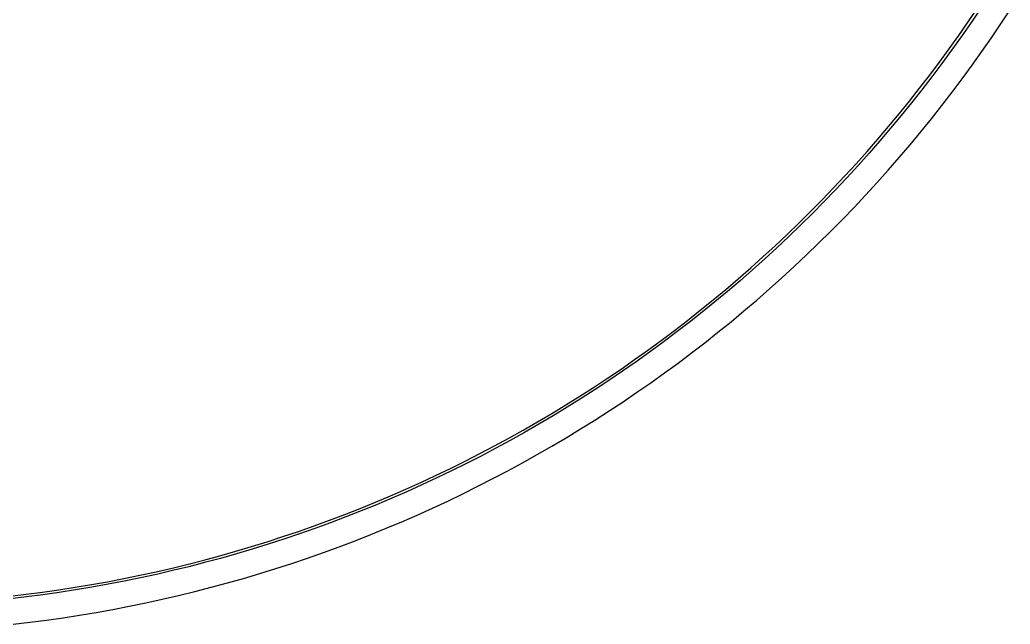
# Model space of a CAD drawing. Extents: x -25 to 123, y -44 to 109.
# Drawn here: x 54.8 to 110.1, y -43.8 to -10.1 of the extents above; entities that cross this region are included whole.
import ezdxf

# ---------------------------------------------------------------- set-up
doc = ezdxf.new("R2010")
doc.units = 0

msp = doc.modelspace()

# ---------------------------------------------------------------- linework, layer by layer
for p, q in [((107.799, -10.1755), (108.315, -9.41418)), ((108.44, -9.49751), (107.923, -10.2604)), ((109.624, -10.2892), (110.141, -9.50545)), ((107.275, -10.9305), (107.799, -10.1755)), ((107.923, -10.2604), (107.397, -11.0169)), ((109.098, -11.0666), (109.624, -10.2892)), ((106.74, -11.679), (107.275, -10.9305)), ((107.397, -11.0169), (106.862, -11.7669)), ((108.562, -11.8374), (109.098, -11.0666)), ((106.197, -12.4209), (106.74, -11.679)), ((106.862, -11.7669), (106.318, -12.5102)), ((108.017, -12.6016), (108.562, -11.8374)), ((105.645, -13.156), (106.197, -12.4209)), ((106.318, -12.5102), (105.764, -13.2468)), ((107.462, -13.3591), (108.017, -12.6016)), ((105.084, -13.8843), (105.645, -13.156)), ((105.764, -13.2468), (105.202, -13.9766)), ((106.899, -14.1097), (107.462, -13.3591)), ((104.514, -14.6057), (105.084, -13.8843)), ((105.202, -13.9766), (104.631, -14.6994)), ((106.326, -14.8533), (106.899, -14.1097)), ((103.935, -15.32), (104.514, -14.6057)), ((104.631, -14.6994), (104.051, -15.4152)), ((105.743, -15.5898), (106.326, -14.8533)), ((103.347, -16.0272), (103.935, -15.32)), ((104.051, -15.4152), (103.462, -16.1237)), ((102.751, -16.7271), (103.347, -16.0272)), ((105.152, -16.3192), (105.743, -15.5898)), ((103.462, -16.1237), (102.864, -16.825)), ((104.552, -17.0412), (105.152, -16.3192)), ((102.146, -17.4196), (102.751, -16.7271)), ((102.864, -16.825), (102.258, -17.519)), ((103.943, -17.7558), (104.552, -17.0412)), ((101.533, -18.1046), (102.146, -17.4196)), ((102.258, -17.519), (101.644, -18.2054)), ((100.911, -18.7821), (101.533, -18.1046)), ((101.644, -18.2054), (101.021, -18.8842)), ((103.326, -18.4629), (103.943, -17.7558)), ((100.281, -19.4519), (100.911, -18.7821)), ((102.7, -19.1623), (103.326, -18.4629)), ((101.021, -18.8842), (100.39, -19.5553)), ((102.065, -19.854), (102.7, -19.1623)), ((99.6431, -20.1139), (100.281, -19.4519)), ((100.39, -19.5553), (99.7505, -20.2187)), ((101.422, -20.5379), (102.065, -19.854)), ((98.997, -20.7681), (99.6431, -20.1139)), ((99.7505, -20.2187), (99.103, -20.8741)), ((98.3428, -21.4142), (98.997, -20.7681)), ((99.103, -20.8741), (98.4476, -21.5216)), ((100.77, -21.2139), (101.422, -20.5379)), ((97.6808, -22.0523), (98.3428, -21.4142)), ((98.4476, -21.5216), (97.7843, -22.1609)), ((100.111, -21.8817), (100.77, -21.2139)), ((97.011, -22.6822), (97.6808, -22.0523)), ((99.4428, -22.5415), (100.111, -21.8817)), ((97.7843, -22.1609), (97.1131, -22.7921)), ((98.7668, -23.193), (99.4428, -22.5415)), ((96.3335, -23.3038), (97.011, -22.6822)), ((97.1131, -22.7921), (96.4343, -23.415)), ((98.083, -23.8361), (98.7668, -23.193)), ((95.6485, -23.9171), (96.3335, -23.3038)), ((96.4343, -23.415), (95.7479, -24.0295)), ((94.956, -24.522), (95.6485, -23.9171)), ((95.7479, -24.0295), (95.0539, -24.6355)), ((97.3913, -24.4708), (98.083, -23.8361)), ((94.2561, -25.1182), (94.956, -24.522)), ((95.0539, -24.6355), (94.3526, -25.233)), ((96.6918, -25.097), (97.3913, -24.4708)), ((93.5489, -25.7059), (94.2561, -25.1182)), ((94.3526, -25.233), (93.6441, -25.8218)), ((95.9847, -25.7146), (96.6918, -25.097)), ((92.8346, -26.2848), (93.5489, -25.7059)), ((93.6441, -25.8218), (92.9283, -26.4019)), ((95.2701, -26.3234), (95.9847, -25.7146)), ((92.1132, -26.8549), (92.8346, -26.2848)), ((92.9283, -26.4019), (92.2055, -26.9732)), ((94.5481, -26.9234), (95.2701, -26.3234)), ((91.3849, -27.4162), (92.1132, -26.8549)), ((92.2055, -26.9732), (91.4757, -27.5355)), ((93.8187, -27.5145), (94.5481, -26.9234)), ((90.6498, -27.9684), (91.3849, -27.4162)), ((91.4757, -27.5355), (90.7391, -28.0889)), ((93.0822, -28.0966), (93.8187, -27.5145)), ((89.9079, -28.5116), (90.6498, -27.9684)), ((90.7391, -28.0889), (89.9958, -28.6331)), ((92.3386, -28.6696), (93.0822, -28.0966)), ((89.1594, -29.0456), (89.9079, -28.5116)), ((89.9958, -28.6331), (89.2458, -29.1683)), ((91.588, -29.2335), (92.3386, -28.6696)), ((88.4044, -29.5704), (89.1594, -29.0456)), ((89.2458, -29.1683), (88.4893, -29.6941)), ((90.8305, -29.7881), (91.588, -29.2335)), ((87.6431, -30.0859), (88.4044, -29.5704)), ((88.4893, -29.6941), (87.7264, -30.2107)), ((90.0663, -30.3333), (90.8305, -29.7881)), ((86.8755, -30.5921), (87.6431, -30.0859)), ((87.7264, -30.2107), (86.9573, -30.7178)), ((89.2955, -30.8692), (90.0663, -30.3333)), ((86.1017, -31.0887), (86.8755, -30.5921)), ((86.9573, -30.7178), (86.1819, -31.2155)), ((88.5181, -31.3955), (89.2955, -30.8692)), ((85.3219, -31.5759), (86.1017, -31.0887)), ((86.1819, -31.2155), (85.4006, -31.7036)), ((87.7344, -31.9123), (88.5181, -31.3955)), ((83.7446, -32.5213), (84.5361, -32.0534)), ((84.5361, -32.0534), (85.3219, -31.5759)), ((85.4006, -31.7036), (84.6133, -32.1821)), ((86.9443, -32.4194), (87.7344, -31.9123)), ((82.9474, -32.9794), (83.7446, -32.5213)), ((84.6133, -32.1821), (83.8201, -32.6508)), ((86.1481, -32.9167), (86.9443, -32.4194)), ((82.1446, -33.4276), (82.9474, -32.9794)), ((83.0213, -33.1099), (82.2169, -33.5591)), ((83.8201, -32.6508), (83.0213, -33.1099)), ((85.3459, -33.4043), (86.1481, -32.9167)), ((81.3364, -33.866), (82.1446, -33.4276)), ((82.2169, -33.5591), (81.4071, -33.9983)), ((84.5377, -33.882), (85.3459, -33.4043)), ((79.7041, -34.7129), (80.5229, -34.2945)), ((80.5229, -34.2945), (81.3364, -33.866)), ((81.4071, -33.9983), (80.5919, -34.4276)), ((83.7237, -34.3497), (84.5377, -33.882)), ((78.8803, -35.1213), (79.7041, -34.7129)), ((79.7716, -34.8469), (78.9461, -35.2561)), ((80.5919, -34.4276), (79.7716, -34.8469)), ((82.0788, -35.2551), (82.9041, -34.8074)), ((82.9041, -34.8074), (83.7237, -34.3497)), ((78.0516, -35.5195), (78.8803, -35.1213)), ((78.9461, -35.2561), (78.1157, -35.6551)), ((81.2482, -35.6925), (82.0788, -35.2551)), ((76.3797, -36.2852), (77.218, -35.9075)), ((77.218, -35.9075), (78.0516, -35.5195)), ((78.1157, -35.6551), (77.2804, -36.0439)), ((80.4123, -36.1197), (81.2482, -35.6925)), ((75.5368, -36.6527), (76.3797, -36.2852)), ((76.4405, -36.4224), (75.5959, -36.7906)), ((77.2804, -36.0439), (76.4405, -36.4224)), ((79.5711, -36.5367), (80.4123, -36.1197)), ((73.8379, -37.3564), (74.6895, -37.0098)), ((74.6895, -37.0098), (75.5368, -36.6527)), ((75.5959, -36.7906), (74.7469, -37.1483)), ((77.8739, -37.3394), (78.725, -36.9433)), ((78.725, -36.9433), (79.5711, -36.5367)), ((72.9821, -37.6926), (73.8379, -37.3564)), ((73.8936, -37.4957), (73.0361, -37.8325)), ((74.7469, -37.1483), (73.8936, -37.4957)), ((77.018, -37.7251), (77.8739, -37.3394)), ((71.2585, -38.3333), (72.1223, -38.0182)), ((72.1745, -38.1588), (71.309, -38.4745)), ((72.1223, -38.0182), (72.9821, -37.6926)), ((73.0361, -37.8325), (72.1745, -38.1588)), ((75.2923, -38.4649), (76.1574, -38.1003)), ((76.1574, -38.1003), (77.018, -37.7251)), ((69.5196, -38.9315), (70.3909, -38.6377)), ((70.3909, -38.6377), (71.2585, -38.3333)), ((71.309, -38.4745), (70.4397, -38.7796)), ((74.4228, -38.8188), (75.2923, -38.4649)), ((67.7666, -39.4868), (68.6448, -39.2145)), ((68.6448, -39.2145), (69.5196, -38.9315)), ((69.5667, -39.0739), (68.6901, -39.3575)), ((70.4397, -38.7796), (69.5667, -39.0739)), ((72.671, -39.4945), (73.549, -39.162)), ((73.549, -39.162), (74.4228, -38.8188)), ((66.0004, -39.999), (66.8851, -39.7483)), ((66.8851, -39.7483), (67.7666, -39.4868)), ((67.8101, -39.6304), (66.9269, -39.8924)), ((68.6901, -39.3575), (67.8101, -39.6304)), ((70.9032, -40.127), (71.7891, -39.8162)), ((71.7891, -39.8162), (72.671, -39.4945)), ((64.2223, -40.4677), (65.1128, -40.2388)), ((65.1128, -40.2388), (66.0004, -39.999)), ((66.0405, -40.1436), (65.151, -40.3838)), ((66.9269, -39.8924), (66.0405, -40.1436)), ((70.0136, -40.427), (70.9032, -40.127)), ((61.5348, -41.0885), (62.4332, -40.8926)), ((62.4332, -40.8926), (63.329, -40.6856)), ((63.3637, -40.8315), (62.466, -41.0389)), ((63.329, -40.6856), (64.2223, -40.4677)), ((64.2587, -40.6132), (63.3637, -40.8315)), ((65.151, -40.3838), (64.2587, -40.6132)), ((68.2238, -40.994), (69.1205, -40.716)), ((69.1205, -40.716), (70.0136, -40.427)), ((58.8263, -41.61), (59.7312, -41.4473)), ((59.7312, -41.4473), (60.6341, -41.2734)), ((60.6634, -41.4205), (59.7587, -41.5947)), ((60.6341, -41.2734), (61.5348, -41.0885)), ((61.5659, -41.2353), (60.6634, -41.4205)), ((62.466, -41.0389), (61.5659, -41.2353)), ((66.4205, -41.517), (67.3237, -41.261)), ((67.3237, -41.261), (68.2238, -40.994)), ((55.1886, -42.1496), (56.1004, -42.0315)), ((56.1004, -42.0315), (57.0108, -41.9021)), ((57.0108, -41.9021), (57.9194, -41.7616)), ((57.9433, -41.9097), (57.0328, -42.0505)), ((57.9194, -41.7616), (58.8263, -41.61)), ((58.852, -41.7578), (57.9433, -41.9097)), ((59.7587, -41.5947), (58.852, -41.7578)), ((63.6929, -42.218), (64.605, -41.9955)), ((64.605, -41.9955), (65.5142, -41.7618)), ((65.5142, -41.7618), (66.4205, -41.517)), ((54.2754, -42.2566), (55.1886, -42.1496)), ((55.207, -42.2985), (54.2919, -42.4057)), ((56.1206, -42.1801), (55.207, -42.2985)), ((57.0328, -42.0505), (56.1206, -42.1801)), ((61.861, -42.6294), (62.7782, -42.4293)), ((62.7782, -42.4293), (63.6929, -42.218)), ((59.0956, -43.1618), (60.0195, -42.9957)), ((60.0195, -42.9957), (60.9414, -42.8182)), ((60.9414, -42.8182), (61.861, -42.6294)), ((55.3814, -43.7128), (56.3124, -43.5921)), ((56.3124, -43.5921), (57.2419, -43.4601)), ((57.2419, -43.4601), (58.1696, -43.3166)), ((58.1696, -43.3166), (59.0956, -43.1618)), ((54.449, -43.822), (55.3814, -43.7128))]:
    msp.add_line(p, q)

doc.saveas('drawing.dxf')
